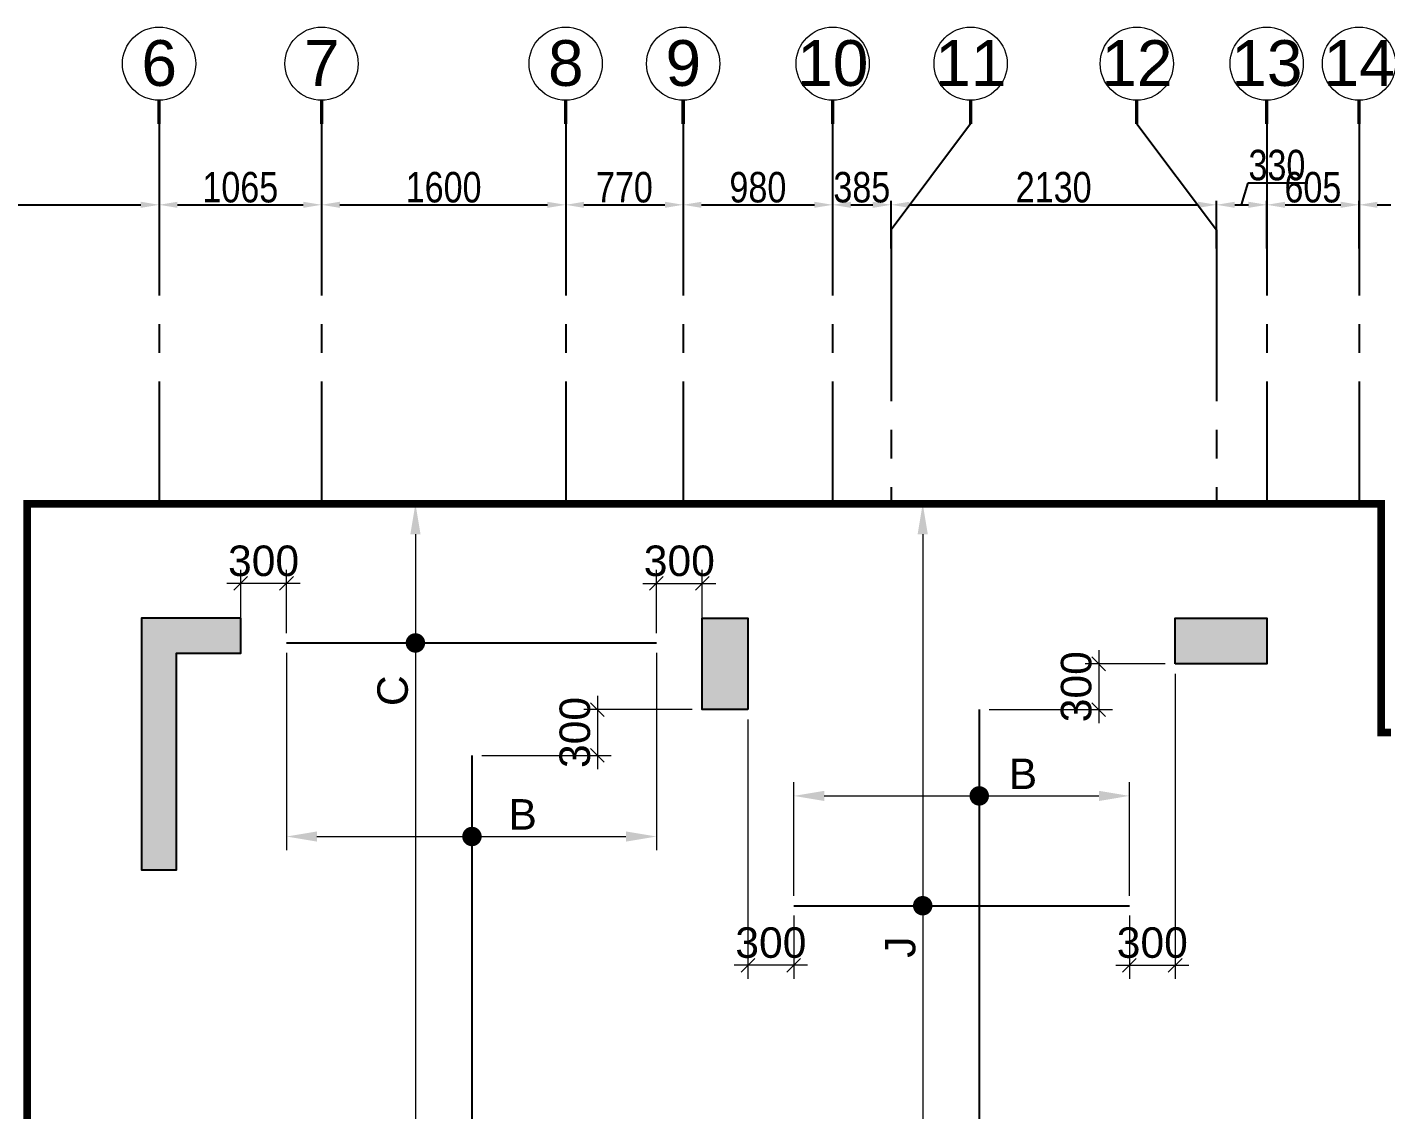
# Model space of a CAD drawing. Header units: millimetres. Extents: x 1123469 to 1883119, y -126924 to 196924.
# Drawn here: x 1711883 to 1720763, y 154483 to 161582 of the extents above; entities that cross this region are included whole.
import ezdxf
from ezdxf.enums import TextEntityAlignment as Align

# ---------------------------------------------------------------- set-up
doc = ezdxf.new("R2010")
doc.units = ezdxf.units.MM
doc.header["$LTSCALE"] = 500
doc.header["$MEASUREMENT"] = 0
doc.header["$PDMODE"] = 34
doc.linetypes.add('CONTINOUS', pattern=[0])
doc.linetypes.add('Site$0$CENTER2', pattern=[1.125, 0.75, -0.125, 0.125, -0.125])
doc.layers.get('Defpoints').update_dxf_attribs({"lineweight": 0})
for name, color, linetype in [('COL. DIM', 3, 'Continuous'), ('GRID', 7, 'Continuous'), ('GRID DIM', 7, 'Continuous'), ('reinf.', 4, 'Continuous'), ('TOWER AREA COLUMN.', 6, 'Continuous')]:
    doc.layers.add(name, color=color, linetype=linetype)
for name, color, linetype, lineweight in [('CUT OUT', 1, 'Continuous', 13), ('dim-M', 1, 'Continuous', 15), ('FOOTING', 1, 'Continuous', 15), ('GRID NO.', 7, 'Continuous', 20), ('S - SUNK', 251, 'Continuous', 0), ('TOWER COL HATCH', 253, 'Continuous', 20)]:
    doc.layers.add(name, color=color, linetype=linetype, lineweight=lineweight)
doc.styles.add('3mm', font='arial.ttf')
doc.styles.add('D50', font='arial.ttf', dxfattribs={"width": 0.8})
doc.dimstyles.new('INNER DIM', dxfattribs={"dimtxt": 200, "dimasz": 120, "dimexe": 25, "dimexo": 25, "dimgap": 12, "dimtad": 1, "dimdec": 0, "dimrnd": 5, "dimzin": 0, "dimdsep": 46, "dimtxsty": 'D50', "dimcen": 0.09, "dimdle": 25, "dimclrt": 6, "dimadec": 0, "dimazin": 0, "dimtfac": 1, "dimtdec": 0, "dimtofl": 0, "dimtmove": 1, "dimatfit": 3, "dimfxl": 75, "dimtolj": 1, "dimtzin": 0, "dimarcsym": 0})
doc.dimstyles.new('PARAMVEER', dxfattribs={"dimtxt": 200, "dimasz": 100, "dimexe": 0, "dimexo": 25, "dimgap": 10, "dimtad": 1, "dimdec": 0, "dimrnd": 5, "dimzin": 0, "dimdsep": 46, "dimtxsty": '3mm', "dimblk": 'OBLIQUE', "dimcen": 0.09, "dimdle": 75, "dimclrd": 1, "dimclre": 1, "dimclrt": 3, "dimadec": 0, "dimazin": 0, "dimtfac": 1, "dimtdec": 0, "dimtmove": 1, "dimatfit": 3, "dimfxl": 100, "dimtolj": 1, "dimtzin": 0, "dimlwd": 18, "dimlwe": 5, "dimarcsym": 0})

# ---------------------------------------------------------------- blocks, each defined once
blk = doc.blocks.new('GRID MARK')
at = {"layer": 'GRID NO.', "const_width": 50}
blk.add_lwpolyline([(0, -541), (0, -891)], dxfattribs=at)
at = {"layer": 'GRID NO.'}
blk.add_circle((0, 0), 541, dxfattribs=at)
at = {"layer": 'GRID NO.', "style": 'D50', "width": 0.8}
blk.add_attdef('Y1', text='', height=500, dxfattribs=at).set_placement((-33, -267), align=Align.CENTER)
blk = doc.blocks.new('*D2332')
at = {"layer": 'Defpoints', "color": 0, "linetype": 'Continuous', "transparency": 16777216}
for p in [(1710313.3, 160734.2), (1712748.3, 160734.2), (1712748.3, 160417)]:
    blk.add_point(p, dxfattribs=at)
at = {"layer": 'GRID DIM', "color": 0, "linetype": 'Continuous', "lineweight": -2, "transparency": 16777216}
for p, q in [((1710313.3, 160709.2), (1710313.3, 160392)), ((1712748.3, 160709.2), (1712748.3, 160392))]:
    blk.add_line(p, q, dxfattribs=at)
at = {"layer": 'GRID DIM', "linetype": 'Continuous', "lineweight": -2, "transparency": 16777216}
blk.add_line((1710433.3, 160417), (1712628.3, 160417), dxfattribs=at)
at = {"layer": 'GRID DIM', "linetype": 'Continuous', "transparency": 16777216}
for points in [[(1710433.3, 160437), (1710433.3, 160397), (1710313.3, 160417)], [(1712628.3, 160437), (1712628.3, 160397), (1712748.3, 160417)]]:
    blk.add_solid(points, dxfattribs=at)
at = {"layer": 'GRID DIM', "linetype": 'Continuous', "transparency": 16777216, "insert": (1711530.8, 160531.1), "char_height": 200, "attachment_point": 5, "style": 'D50'}
blk.add_mtext('\\A1;2435', dxfattribs=at)
blk = doc.blocks.new('*D2333')
at = {"layer": 'Defpoints', "color": 0, "linetype": 'Continuous', "transparency": 16777216}
for p in [(1712748.3, 160734.2), (1713813.3, 160734.2), (1713813.3, 160417)]:
    blk.add_point(p, dxfattribs=at)
at = {"layer": 'GRID DIM', "color": 0, "linetype": 'Continuous', "lineweight": -2, "transparency": 16777216}
for p, q in [((1712748.3, 160709.2), (1712748.3, 160392)), ((1713813.3, 160709.2), (1713813.3, 160392))]:
    blk.add_line(p, q, dxfattribs=at)
at = {"layer": 'GRID DIM', "linetype": 'Continuous', "lineweight": -2, "transparency": 16777216}
blk.add_line((1712868.3, 160417), (1713693.3, 160417), dxfattribs=at)
at = {"layer": 'GRID DIM', "linetype": 'Continuous', "transparency": 16777216}
for points in [[(1712868.3, 160437), (1712868.3, 160397), (1712748.3, 160417)], [(1713693.3, 160437), (1713693.3, 160397), (1713813.3, 160417)]]:
    blk.add_solid(points, dxfattribs=at)
at = {"layer": 'GRID DIM', "linetype": 'Continuous', "transparency": 16777216, "insert": (1713280.8, 160531.1), "char_height": 200, "attachment_point": 5, "style": 'D50'}
blk.add_mtext('\\A1;1065', dxfattribs=at)
blk = doc.blocks.new('*D2334')
at = {"layer": 'Defpoints', "color": 0, "linetype": 'Continuous', "transparency": 16777216}
for p in [(1713813.3, 160734.2), (1715413.3, 160658.2), (1715413.3, 160417)]:
    blk.add_point(p, dxfattribs=at)
at = {"layer": 'GRID DIM', "color": 0, "linetype": 'Continuous', "lineweight": -2, "transparency": 16777216}
for p, q in [((1713813.3, 160709.2), (1713813.3, 160392)), ((1715413.3, 160633.2), (1715413.3, 160392))]:
    blk.add_line(p, q, dxfattribs=at)
at = {"layer": 'GRID DIM', "linetype": 'Continuous', "lineweight": -2, "transparency": 16777216}
blk.add_line((1713933.3, 160417), (1715293.3, 160417), dxfattribs=at)
at = {"layer": 'GRID DIM', "linetype": 'Continuous', "transparency": 16777216}
for points in [[(1713933.3, 160437), (1713933.3, 160397), (1713813.3, 160417)], [(1715293.3, 160437), (1715293.3, 160397), (1715413.3, 160417)]]:
    blk.add_solid(points, dxfattribs=at)
at = {"layer": 'GRID DIM', "linetype": 'Continuous', "transparency": 16777216, "insert": (1714613.3, 160531.1), "char_height": 200, "attachment_point": 5, "style": 'D50'}
blk.add_mtext('\\A1;1600', dxfattribs=at)
blk = doc.blocks.new('*D2335')
at = {"layer": 'Defpoints', "color": 0, "linetype": 'Continuous', "transparency": 16777216}
for p in [(1715413.3, 160658.2), (1716183.3, 160658.2), (1716183.3, 160417)]:
    blk.add_point(p, dxfattribs=at)
at = {"layer": 'GRID DIM', "color": 0, "linetype": 'Continuous', "lineweight": -2, "transparency": 16777216}
for p, q in [((1715413.3, 160633.2), (1715413.3, 160392)), ((1716183.3, 160633.2), (1716183.3, 160392))]:
    blk.add_line(p, q, dxfattribs=at)
at = {"layer": 'GRID DIM', "linetype": 'Continuous', "lineweight": -2, "transparency": 16777216}
blk.add_line((1715533.3, 160417), (1716063.3, 160417), dxfattribs=at)
at = {"layer": 'GRID DIM', "linetype": 'Continuous', "transparency": 16777216}
for points in [[(1715533.3, 160437), (1715533.3, 160397), (1715413.3, 160417)], [(1716063.3, 160437), (1716063.3, 160397), (1716183.3, 160417)]]:
    blk.add_solid(points, dxfattribs=at)
at = {"layer": 'GRID DIM', "linetype": 'Continuous', "transparency": 16777216, "insert": (1715798.3, 160531.1), "char_height": 200, "attachment_point": 5, "style": 'D50'}
blk.add_mtext('\\A1;770', dxfattribs=at)
blk = doc.blocks.new('*D2336')
at = {"layer": 'Defpoints', "color": 0, "linetype": 'Continuous', "transparency": 16777216}
for p in [(1717163.3, 160740.4), (1716183.3, 160658.2), (1717163.3, 160417)]:
    blk.add_point(p, dxfattribs=at)
at = {"layer": 'GRID DIM', "color": 0, "linetype": 'Continuous', "lineweight": -2, "transparency": 16777216}
for p, q in [((1717163.3, 160715.4), (1717163.3, 160392)), ((1716183.3, 160633.2), (1716183.3, 160392))]:
    blk.add_line(p, q, dxfattribs=at)
at = {"layer": 'GRID DIM', "linetype": 'Continuous', "lineweight": -2, "transparency": 16777216}
blk.add_line((1716303.3, 160417), (1717043.3, 160417), dxfattribs=at)
at = {"layer": 'GRID DIM', "linetype": 'Continuous', "transparency": 16777216}
for points in [[(1716303.3, 160437), (1716303.3, 160397), (1716183.3, 160417)], [(1717043.3, 160437), (1717043.3, 160397), (1717163.3, 160417)]]:
    blk.add_solid(points, dxfattribs=at)
at = {"layer": 'GRID DIM', "linetype": 'Continuous', "transparency": 16777216, "insert": (1716673.3, 160531.1), "char_height": 200, "attachment_point": 5, "style": 'D50'}
blk.add_mtext('\\A1;980', dxfattribs=at)
blk = doc.blocks.new('*D2337')
at = {"layer": 'Defpoints', "color": 0, "linetype": 'Continuous', "transparency": 16777216}
for p in [(1717163.3, 160740.4), (1717545.8, 160417), (1717545.8, 160106)]:
    blk.add_point(p, dxfattribs=at)
at = {"layer": 'GRID DIM', "color": 0, "linetype": 'Continuous', "lineweight": -2, "transparency": 16777216}
for p, q in [((1717163.3, 160715.4), (1717163.3, 160392)), ((1717545.8, 160131), (1717545.8, 160442))]:
    blk.add_line(p, q, dxfattribs=at)
at = {"layer": 'GRID DIM', "linetype": 'Continuous', "lineweight": -2, "transparency": 16777216}
blk.add_line((1717283.3, 160417), (1717425.8, 160417), dxfattribs=at)
at = {"layer": 'GRID DIM', "linetype": 'Continuous', "transparency": 16777216}
for points in [[(1717283.3, 160437), (1717283.3, 160397), (1717163.3, 160417)], [(1717425.8, 160437), (1717425.8, 160397), (1717545.8, 160417)]]:
    blk.add_solid(points, dxfattribs=at)
at = {"layer": 'GRID DIM', "linetype": 'Continuous', "transparency": 16777216, "insert": (1717354.5, 160531.1), "char_height": 200, "attachment_point": 5, "style": 'D50'}
blk.add_mtext('\\A1;385', dxfattribs=at)
blk = doc.blocks.new('*D2338')
at = {"layer": 'Defpoints', "color": 0, "linetype": 'Continuous', "transparency": 16777216}
for p in [(1719678.3, 160417), (1717545.8, 160106), (1719678.3, 160106)]:
    blk.add_point(p, dxfattribs=at)
at = {"layer": 'GRID DIM', "color": 0, "linetype": 'Continuous', "lineweight": -2, "transparency": 16777216}
for p, q in [((1717545.8, 160131), (1717545.8, 160442)), ((1719678.3, 160131), (1719678.3, 160442))]:
    blk.add_line(p, q, dxfattribs=at)
at = {"layer": 'GRID DIM', "linetype": 'Continuous', "lineweight": -2, "transparency": 16777216}
blk.add_line((1717665.8, 160417), (1719558.3, 160417), dxfattribs=at)
at = {"layer": 'GRID DIM', "linetype": 'Continuous', "transparency": 16777216}
for points in [[(1717665.8, 160437), (1717665.8, 160397), (1717545.8, 160417)], [(1719558.3, 160437), (1719558.3, 160397), (1719678.3, 160417)]]:
    blk.add_solid(points, dxfattribs=at)
at = {"layer": 'GRID DIM', "linetype": 'Continuous', "transparency": 16777216, "insert": (1718612, 160531.1), "char_height": 200, "attachment_point": 5, "style": 'D50'}
blk.add_mtext('\\A1;2130', dxfattribs=at)
blk = doc.blocks.new('*D2339')
at = {"layer": 'Defpoints', "color": 0, "linetype": 'Continuous', "transparency": 16777216}
for p in [(1720008.3, 160417), (1719678.3, 160106), (1720008.3, 160106)]:
    blk.add_point(p, dxfattribs=at)
at = {"layer": 'GRID DIM', "linetype": 'Continuous', "lineweight": -2, "transparency": 16777216}
for p, q in [((1719843.3, 160417), (1719886.8, 160562.1)), ((1719886.8, 160562.1), (1720263.7, 160562.1)), ((1719798.3, 160417), (1719888.3, 160417))]:
    blk.add_line(p, q, dxfattribs=at)
at = {"layer": 'GRID DIM', "color": 0, "linetype": 'Continuous', "lineweight": -2, "transparency": 16777216}
for p, q in [((1719678.3, 160131), (1719678.3, 160442)), ((1720008.3, 160131), (1720008.3, 160442))]:
    blk.add_line(p, q, dxfattribs=at)
at = {"layer": 'GRID DIM', "linetype": 'Continuous', "transparency": 16777216}
for points in [[(1719798.3, 160437), (1719798.3, 160397), (1719678.3, 160417)], [(1719888.3, 160437), (1719888.3, 160397), (1720008.3, 160417)]]:
    blk.add_solid(points, dxfattribs=at)
at = {"layer": 'GRID DIM', "linetype": 'Continuous', "transparency": 16777216, "insert": (1720075.2, 160676.3), "char_height": 200, "attachment_point": 5, "style": 'D50'}
blk.add_mtext('\\A1;330', dxfattribs=at)
blk = doc.blocks.new('*D2340')
at = {"layer": 'Defpoints', "color": 0, "linetype": 'Continuous', "transparency": 16777216}
for p in [(1720613.3, 160417), (1720008.3, 160106), (1720613.3, 160106)]:
    blk.add_point(p, dxfattribs=at)
at = {"layer": 'GRID DIM', "color": 0, "linetype": 'Continuous', "lineweight": -2, "transparency": 16777216}
for p, q in [((1720008.3, 160131), (1720008.3, 160442)), ((1720613.3, 160131), (1720613.3, 160442))]:
    blk.add_line(p, q, dxfattribs=at)
at = {"layer": 'GRID DIM', "linetype": 'Continuous', "lineweight": -2, "transparency": 16777216}
blk.add_line((1720128.3, 160417), (1720493.3, 160417), dxfattribs=at)
at = {"layer": 'GRID DIM', "linetype": 'Continuous', "transparency": 16777216}
for points in [[(1720128.3, 160437), (1720128.3, 160397), (1720008.3, 160417)], [(1720493.3, 160437), (1720493.3, 160397), (1720613.3, 160417)]]:
    blk.add_solid(points, dxfattribs=at)
at = {"layer": 'GRID DIM', "linetype": 'Continuous', "transparency": 16777216, "insert": (1720310.8, 160531.1), "char_height": 200, "attachment_point": 5, "style": 'D50'}
blk.add_mtext('\\A1;605', dxfattribs=at)
blk = doc.blocks.new('*D2341')
at = {"layer": 'Defpoints', "color": 0, "linetype": 'Continuous', "transparency": 16777216}
for p in [(1722113.3, 160417), (1722113.3, 160179), (1720613.3, 160106)]:
    blk.add_point(p, dxfattribs=at)
at = {"layer": 'GRID DIM', "color": 0, "linetype": 'Continuous', "lineweight": -2, "transparency": 16777216}
for p, q in [((1720613.3, 160131), (1720613.3, 160442)), ((1722113.3, 160204), (1722113.3, 160442))]:
    blk.add_line(p, q, dxfattribs=at)
at = {"layer": 'GRID DIM', "linetype": 'Continuous', "lineweight": -2, "transparency": 16777216}
blk.add_line((1720733.3, 160417), (1721993.3, 160417), dxfattribs=at)
at = {"layer": 'GRID DIM', "linetype": 'Continuous', "transparency": 16777216}
for points in [[(1720733.3, 160437), (1720733.3, 160397), (1720613.3, 160417)], [(1721993.3, 160437), (1721993.3, 160397), (1722113.3, 160417)]]:
    blk.add_solid(points, dxfattribs=at)
at = {"layer": 'GRID DIM', "linetype": 'Continuous', "transparency": 16777216, "insert": (1721363.3, 160531.1), "char_height": 200, "attachment_point": 5, "style": 'D50'}
blk.add_mtext('\\A1;1500', dxfattribs=at)
blk = doc.blocks.new('3tgra')
at = {"layer": 'TOWER COL HATCH'}
h = blk.add_hatch(color=253, dxfattribs=at)
h.dxf.hatch_style = 1
h.paths.add_polyline_path([(1377380.6, 95141.6), (1376730.6, 95141.6), (1376730.6, 93491.6), (1376960.6, 93491.6), (1376960.6, 94911.6), (1377380.6, 94911.6)])
h = blk.add_hatch(color=253, dxfattribs=at)
h.dxf.hatch_style = 1
h.paths.add_polyline_path([(1380705.6, 94541.6), (1380405.6, 94541.6), (1380405.6, 95141.6), (1380705.6, 95141.6)])
h = blk.add_hatch(color=253, dxfattribs=at)
h.dxf.hatch_style = 1
h.paths.add_polyline_path([(1383505.6, 94841.6), (1383505.6, 95141.6), (1384105.6, 95141.6), (1384105.6, 94841.6)])
at = {"layer": 'TOWER AREA COLUMN.', "color": 4}
blk.add_lwpolyline([(1377380.6, 95141.6), (1376730.6, 95141.6), (1376730.6, 93491.6), (1376960.6, 93491.6), (1376960.6, 94911.6), (1377380.6, 94911.6), (1377380.6, 95141.6)], dxfattribs=at)
for points in [[(1380705.6, 94541.6), (1380405.6, 94541.6), (1380405.6, 95141.6), (1380705.6, 95141.6)], [(1383505.6, 94841.6), (1383505.6, 95141.6), (1384105.6, 95141.6), (1384105.6, 94841.6)]]:
    blk.add_lwpolyline(points, close=True, dxfattribs=at)
blk = doc.blocks.new('_Oblique')
at = {"color": 0, "linetype": 'ByBlock', "lineweight": -2}
blk.add_line((-0.5, -0.5), (0.5, 0.5), dxfattribs=at)
blk = doc.blocks.new('*D2386')
at = {"layer": 'COL. DIM', "color": 1, "linetype": 'CONTINOUS', "lineweight": 5, "ltscale": 10, "transparency": 16777216}
for p, q in [((1716008.3, 157609.2), (1716008.3, 158024.5)), ((1716308.3, 157609.2), (1716308.3, 158024.5))]:
    blk.add_line(p, q, dxfattribs=at)
at = {"layer": 'COL. DIM', "color": 1, "lineweight": 18, "ltscale": 10, "transparency": 16777216}
blk.add_line((1715918.3, 157934.5), (1716398.3, 157934.5), dxfattribs=at)
at = {"layer": 'Defpoints', "color": 0, "ltscale": 10, "transparency": 16777216}
for p in [(1716308.3, 157934.5), (1716008.3, 157544.2), (1716308.3, 157544.2)]:
    blk.add_point(p, dxfattribs=at)
at = {"layer": 'COL. DIM', "color": 1, "lineweight": 18, "ltscale": 10, "transparency": 16777216, "xscale": 90, "yscale": 90, "zscale": 90, "rotation": 180}
blk.add_blockref('_Oblique', (1716008.3, 157934.5), dxfattribs=at)
at = {"layer": 'COL. DIM', "color": 1, "lineweight": 18, "ltscale": 10, "transparency": 16777216, "xscale": 90, "yscale": 90, "zscale": 90}
blk.add_blockref('_Oblique', (1716308.3, 157934.5), dxfattribs=at)
at = {"layer": 'COL. DIM', "color": 3, "ltscale": 10, "transparency": 16777216, "insert": (1716158.3, 158081.6), "char_height": 200, "attachment_point": 5, "style": '3mm'}
blk.add_mtext('\\A1;300', dxfattribs=at)
blk = doc.blocks.new('*D2387')
at = {"layer": 'COL. DIM', "color": 1, "linetype": 'CONTINOUS', "lineweight": 5, "ltscale": 10, "transparency": 16777216}
for p, q in [((1713283.3, 157609.2), (1713283.3, 158024.5)), ((1713583.3, 157609.2), (1713583.3, 158024.5))]:
    blk.add_line(p, q, dxfattribs=at)
at = {"layer": 'COL. DIM', "color": 1, "lineweight": 18, "ltscale": 10, "transparency": 16777216}
blk.add_line((1713673.3, 157934.5), (1713193.3, 157934.5), dxfattribs=at)
at = {"layer": 'Defpoints', "color": 0, "ltscale": 10, "transparency": 16777216}
for p in [(1713283.3, 157934.5), (1713283.3, 157544.2), (1713583.3, 157544.2)]:
    blk.add_point(p, dxfattribs=at)
at = {"layer": 'COL. DIM', "color": 1, "lineweight": 18, "ltscale": 10, "transparency": 16777216, "xscale": 90, "yscale": 90, "zscale": 90, "rotation": 180}
blk.add_blockref('_Oblique', (1713283.3, 157934.5), dxfattribs=at)
at = {"layer": 'COL. DIM', "color": 1, "lineweight": 18, "ltscale": 10, "transparency": 16777216, "xscale": 90, "yscale": 90, "zscale": 90}
blk.add_blockref('_Oblique', (1713583.3, 157934.5), dxfattribs=at)
at = {"layer": 'COL. DIM', "color": 3, "ltscale": 10, "transparency": 16777216, "insert": (1713433.3, 158081.6), "char_height": 200, "attachment_point": 5, "style": '3mm'}
blk.add_mtext('\\A1;300', dxfattribs=at)
blk = doc.blocks.new('*D2388')
at = {"layer": 'COL. DIM', "color": 1, "linetype": 'CONTINOUS', "lineweight": 5, "ltscale": 10, "transparency": 16777216}
for p, q in [((1714491.2, 158457.3), (1714338.5, 158457.3)), ((1714734.1, 152857.3), (1714338.5, 152857.3))]:
    blk.add_line(p, q, dxfattribs=at)
at = {"layer": 'COL. DIM', "color": 1, "lineweight": 18, "ltscale": 10, "transparency": 16777216}
blk.add_line((1714428.5, 158257.3), (1714428.5, 153057.3), dxfattribs=at)
at = {"layer": 'COL. DIM', "color": 1, "ltscale": 10, "transparency": 16777216}
for points in [[(1714395.2, 158257.3), (1714461.9, 158257.3), (1714428.5, 158457.3)], [(1714395.2, 153057.3), (1714461.9, 153057.3), (1714428.5, 152857.3)]]:
    blk.add_solid(points, dxfattribs=at)
at = {"layer": 'Defpoints', "color": 0, "ltscale": 10, "transparency": 16777216}
for p in [(1714556.2, 158457.3), (1714428.5, 152857.3), (1714799.1, 152857.3)]:
    blk.add_point(p, dxfattribs=at)
at = {"layer": 'COL. DIM', "color": 3, "ltscale": 10, "transparency": 16777216, "insert": (1714280.1, 157231), "char_height": 200, "attachment_point": 5, "rotation": 90, "style": '3mm'}
blk.add_mtext('\\A1;C', dxfattribs=at)
blk = doc.blocks.new('*D2389')
at = {"layer": 'COL. DIM', "color": 1, "linetype": 'CONTINOUS', "lineweight": 5, "ltscale": 10, "transparency": 16777216}
for p, q in [((1719408.3, 157342.3), (1719408.3, 155341)), ((1719108.3, 155756.3), (1719108.3, 155341))]:
    blk.add_line(p, q, dxfattribs=at)
at = {"layer": 'COL. DIM', "color": 1, "lineweight": 18, "ltscale": 10, "transparency": 16777216}
blk.add_line((1719018.3, 155431), (1719498.3, 155431), dxfattribs=at)
at = {"layer": 'Defpoints', "color": 0, "ltscale": 10, "transparency": 16777216}
for p in [(1719408.3, 157407.3), (1719108.3, 155821.3), (1719408.3, 155431)]:
    blk.add_point(p, dxfattribs=at)
at = {"layer": 'COL. DIM', "color": 1, "lineweight": 18, "ltscale": 10, "transparency": 16777216, "xscale": 90, "yscale": 90, "zscale": 90, "rotation": 180}
blk.add_blockref('_Oblique', (1719108.3, 155431), dxfattribs=at)
at = {"layer": 'COL. DIM', "color": 1, "lineweight": 18, "ltscale": 10, "transparency": 16777216, "xscale": 90, "yscale": 90, "zscale": 90}
blk.add_blockref('_Oblique', (1719408.3, 155431), dxfattribs=at)
at = {"layer": 'COL. DIM', "color": 3, "ltscale": 10, "transparency": 16777216, "insert": (1719258.3, 155578.2), "char_height": 200, "attachment_point": 5, "style": '3mm'}
blk.add_mtext('\\A1;300', dxfattribs=at)
blk = doc.blocks.new('*D2390')
at = {"layer": 'COL. DIM', "color": 1, "linetype": 'CONTINOUS', "lineweight": 5, "ltscale": 10, "transparency": 16777216}
for p, q in [((1716608.3, 157042.3), (1716608.3, 155341)), ((1716908.3, 155756.3), (1716908.3, 155341))]:
    blk.add_line(p, q, dxfattribs=at)
at = {"layer": 'COL. DIM', "color": 1, "lineweight": 18, "ltscale": 10, "transparency": 16777216}
blk.add_line((1716998.3, 155431), (1716518.3, 155431), dxfattribs=at)
at = {"layer": 'Defpoints', "color": 0, "ltscale": 10, "transparency": 16777216}
for p in [(1716608.3, 157107.3), (1716908.3, 155821.3), (1716608.3, 155431)]:
    blk.add_point(p, dxfattribs=at)
at = {"layer": 'COL. DIM', "color": 1, "lineweight": 18, "ltscale": 10, "transparency": 16777216, "xscale": 90, "yscale": 90, "zscale": 90, "rotation": 180}
blk.add_blockref('_Oblique', (1716608.3, 155431), dxfattribs=at)
at = {"layer": 'COL. DIM', "color": 1, "lineweight": 18, "ltscale": 10, "transparency": 16777216, "xscale": 90, "yscale": 90, "zscale": 90}
blk.add_blockref('_Oblique', (1716908.3, 155431), dxfattribs=at)
at = {"layer": 'COL. DIM', "color": 3, "ltscale": 10, "transparency": 16777216, "insert": (1716758.3, 155578.2), "char_height": 200, "attachment_point": 5, "style": '3mm'}
blk.add_mtext('\\A1;300', dxfattribs=at)
blk = doc.blocks.new('*D2391')
at = {"layer": 'COL. DIM', "color": 1, "linetype": 'CONTINOUS', "lineweight": 5, "ltscale": 10, "transparency": 16777216}
for p, q in [((1718059.1, 158457.3), (1717663.5, 158457.3)), ((1718059.1, 150942.3), (1717663.5, 150942.3))]:
    blk.add_line(p, q, dxfattribs=at)
at = {"layer": 'COL. DIM', "color": 1, "lineweight": 18, "ltscale": 10, "transparency": 16777216}
blk.add_line((1717753.5, 158257.3), (1717753.5, 151142.3), dxfattribs=at)
at = {"layer": 'COL. DIM', "color": 1, "ltscale": 10, "transparency": 16777216}
for points in [[(1717720.2, 158257.3), (1717786.9, 158257.3), (1717753.5, 158457.3)], [(1717720.2, 151142.3), (1717786.9, 151142.3), (1717753.5, 150942.3)]]:
    blk.add_solid(points, dxfattribs=at)
at = {"layer": 'Defpoints', "color": 0, "ltscale": 10, "transparency": 16777216}
for p in [(1718124.1, 158457.3), (1717753.5, 150942.3), (1718124.1, 150942.3)]:
    blk.add_point(p, dxfattribs=at)
at = {"layer": 'COL. DIM', "color": 3, "ltscale": 10, "transparency": 16777216, "insert": (1717606.8, 155550), "char_height": 200, "attachment_point": 5, "rotation": 90, "style": '3mm'}
blk.add_mtext('\\A1;J', dxfattribs=at)
blk = doc.blocks.new('*D2625')
at = {"layer": 'COL. DIM', "color": 1, "lineweight": 18, "ltscale": 10, "transparency": 16777216}
blk.add_line((1725455.6, 141997.5), (1725455.6, 141517.5), dxfattribs=at)
at = {"layer": 'COL. DIM', "color": 1, "linetype": 'CONTINOUS', "lineweight": 5, "ltscale": 10, "transparency": 16777216}
for p, q in [((1725012.2, 141907.5), (1725545.6, 141907.5)), ((1724393.3, 141607.5), (1725545.6, 141607.5))]:
    blk.add_line(p, q, dxfattribs=at)
at = {"layer": 'Defpoints', "color": 0, "ltscale": 10, "transparency": 16777216}
for p in [(1358872.1, 158914.1), (1431760.6, 158914.1), (1724947.2, 141907.5), (1724328.3, 141607.5), (1725455.6, 141607.5), (1442850.6, 126979.3)]:
    blk.add_point(p, dxfattribs=at)
at = {"layer": 'S - SUNK', "color": 1, "lineweight": 18, "ltscale": 10, "transparency": 16777216}
blk.add_line((1358872.1, 126904.3), (1358872.1, 158989.1), dxfattribs=at)
at = {"layer": 'S - SUNK', "color": 1, "lineweight": 5, "ltscale": 10, "transparency": 16777216}
for p, q in [((1358872.3, 158914.1), (1358872.1, 158914.1)), ((1358872.3, 126979.3), (1358872.1, 126979.3))]:
    blk.add_line(p, q, dxfattribs=at)
at = {"layer": 'COL. DIM', "color": 1, "lineweight": 18, "ltscale": 10, "transparency": 16777216, "xscale": 90, "yscale": 90, "zscale": 90}
for p, rotation in [((1725455.6, 141907.5), 90), ((1725455.6, 141607.5), 270)]:
    blk.add_blockref('_Oblique', p, dxfattribs=dict(at, rotation=rotation))
at = {"layer": 'S - SUNK', "color": 1, "lineweight": 18, "ltscale": 10, "transparency": 16777216, "xscale": 100, "yscale": 100, "zscale": 100}
for p, rotation in [((1358872.1, 158914.1), 90), ((1358872.1, 126979.3), 270)]:
    blk.add_blockref('_Oblique', p, dxfattribs=dict(at, rotation=rotation))
at = {"layer": 'COL. DIM', "color": 3, "ltscale": 10, "transparency": 16777216, "insert": (1725308.4, 141757.5), "char_height": 200, "attachment_point": 5, "rotation": 90, "style": '3mm'}
blk.add_mtext('\\A1;300', dxfattribs=at)
at = {"layer": 'S - SUNK', "color": 3, "ltscale": 10, "transparency": 16777216, "insert": (1358759.9, 142946.7), "char_height": 200, "attachment_point": 5, "rotation": 90, "style": '3mm'}
blk.add_mtext('\\A1;31935', dxfattribs=at)
blk = doc.blocks.new('*D2677')
at = {"layer": 'COL. DIM', "color": 1, "linetype": 'CONTINOUS', "lineweight": 5, "ltscale": 10, "transparency": 16777216}
for p, q in [((1713583.3, 157479.2), (1713583.3, 156185.1)), ((1716008.3, 157479.2), (1716008.3, 156185.1))]:
    blk.add_line(p, q, dxfattribs=at)
at = {"layer": 'COL. DIM', "color": 1, "lineweight": 18, "ltscale": 10, "transparency": 16777216}
blk.add_line((1713783.3, 156275.1), (1715808.3, 156275.1), dxfattribs=at)
at = {"layer": 'COL. DIM', "color": 1, "ltscale": 10, "transparency": 16777216}
for points in [[(1713783.3, 156308.4), (1713783.3, 156241.7), (1713583.3, 156275.1)], [(1715808.3, 156308.4), (1715808.3, 156241.7), (1716008.3, 156275.1)]]:
    blk.add_solid(points, dxfattribs=at)
at = {"layer": 'Defpoints', "color": 0, "ltscale": 10, "transparency": 16777216}
for p in [(1713583.3, 157544.2), (1716008.3, 157544.2), (1716008.3, 156275.1)]:
    blk.add_point(p, dxfattribs=at)
at = {"layer": 'COL. DIM', "color": 3, "ltscale": 10, "transparency": 16777216, "insert": (1715131.3, 156420.1), "char_height": 200, "attachment_point": 5, "style": '3mm'}
blk.add_mtext('\\A1;B', dxfattribs=at)
blk = doc.blocks.new('*D2678')
at = {"layer": 'COL. DIM', "color": 1, "linetype": 'CONTINOUS', "lineweight": 5, "ltscale": 10, "transparency": 16777216}
for p, q in [((1716908.3, 155886.3), (1716908.3, 156631.4)), ((1719108.3, 155886.3), (1719108.3, 156631.4))]:
    blk.add_line(p, q, dxfattribs=at)
at = {"layer": 'COL. DIM', "color": 1, "lineweight": 18, "ltscale": 10, "transparency": 16777216}
blk.add_line((1717108.3, 156541.4), (1718908.3, 156541.4), dxfattribs=at)
at = {"layer": 'COL. DIM', "color": 1, "ltscale": 10, "transparency": 16777216}
for points in [[(1717108.3, 156574.7), (1717108.3, 156508), (1716908.3, 156541.4)], [(1718908.3, 156574.7), (1718908.3, 156508), (1719108.3, 156541.4)]]:
    blk.add_solid(points, dxfattribs=at)
at = {"layer": 'Defpoints', "color": 0, "ltscale": 10, "transparency": 16777216}
for p in [(1719108.3, 156541.4), (1716908.3, 155821.3), (1719108.3, 155821.3)]:
    blk.add_point(p, dxfattribs=at)
at = {"layer": 'COL. DIM', "color": 3, "ltscale": 10, "transparency": 16777216, "insert": (1718410.4, 156686.4), "char_height": 200, "attachment_point": 5, "style": '3mm'}
blk.add_mtext('\\A1;B', dxfattribs=at)
blk = doc.blocks.new('*D2507')
at = {"layer": 'COL. DIM', "color": 1, "lineweight": 18, "ltscale": 10, "transparency": 16777216}
blk.add_line((1715621.6, 157197.3), (1715621.6, 156717.3), dxfattribs=at)
at = {"layer": 'COL. DIM', "color": 1, "linetype": 'CONTINOUS', "lineweight": 5, "ltscale": 10, "transparency": 16777216}
for p, q in [((1716243.3, 157107.3), (1715531.6, 157107.3)), ((1714864.1, 156807.3), (1715711.6, 156807.3))]:
    blk.add_line(p, q, dxfattribs=at)
at = {"layer": 'Defpoints', "color": 0, "ltscale": 10, "transparency": 16777216}
for p in [(1716308.3, 157107.3), (1714799.1, 156807.3), (1715621.6, 156807.3)]:
    blk.add_point(p, dxfattribs=at)
at = {"layer": 'COL. DIM', "color": 1, "lineweight": 18, "ltscale": 10, "transparency": 16777216, "xscale": 90, "yscale": 90, "zscale": 90}
for p, rotation in [((1715621.6, 157107.3), 90), ((1715621.6, 156807.3), 270)]:
    blk.add_blockref('_Oblique', p, dxfattribs=dict(at, rotation=rotation))
at = {"layer": 'COL. DIM', "color": 3, "ltscale": 10, "transparency": 16777216, "insert": (1715474.4, 156957.3), "char_height": 200, "attachment_point": 5, "rotation": 90, "style": '3mm'}
blk.add_mtext('\\A1;300', dxfattribs=at)
blk = doc.blocks.new('*D2509')
at = {"layer": 'COL. DIM', "color": 1, "lineweight": 18, "ltscale": 10, "transparency": 16777216}
blk.add_line((1718907.5, 157497.3), (1718907.5, 157017.3), dxfattribs=at)
at = {"layer": 'COL. DIM', "color": 1, "linetype": 'CONTINOUS', "lineweight": 5, "ltscale": 10, "transparency": 16777216}
for p, q in [((1719343.3, 157407.3), (1718817.5, 157407.3)), ((1718189.1, 157107.3), (1718997.5, 157107.3))]:
    blk.add_line(p, q, dxfattribs=at)
at = {"layer": 'Defpoints', "color": 0, "ltscale": 10, "transparency": 16777216}
for p in [(1719408.3, 157407.3), (1718124.1, 157107.3), (1718907.5, 157107.3)]:
    blk.add_point(p, dxfattribs=at)
at = {"layer": 'COL. DIM', "color": 1, "lineweight": 18, "ltscale": 10, "transparency": 16777216, "xscale": 90, "yscale": 90, "zscale": 90}
for p, rotation in [((1718907.5, 157407.3), 90), ((1718907.5, 157107.3), 270)]:
    blk.add_blockref('_Oblique', p, dxfattribs=dict(at, rotation=rotation))
at = {"layer": 'COL. DIM', "color": 3, "ltscale": 10, "transparency": 16777216, "insert": (1718760.3, 157257.3), "char_height": 200, "attachment_point": 5, "rotation": 90, "style": '3mm'}
blk.add_mtext('\\A1;300', dxfattribs=at)
blk = doc.blocks.new('*D3557')
at = {"layer": 'COL. DIM', "color": 1, "lineweight": 18, "ltscale": 10, "transparency": 16777216}
for p, q in [((1830518, 155674.9), (1830518, 154997.7)), ((1830518, 155087.7), (1830518, 154607.7))]:
    blk.add_line(p, q, dxfattribs=at)
at = {"layer": 'COL. DIM', "color": 1, "linetype": 'CONTINOUS', "lineweight": 5, "ltscale": 10, "transparency": 16777216}
for p, q in [((1830058.7, 154997.7), (1830608, 154997.7)), ((1830171.2, 154697.7), (1830608, 154697.7))]:
    blk.add_line(p, q, dxfattribs=at)
at = {"layer": 'Defpoints', "color": 0, "ltscale": 10, "transparency": 16777216}
for p in [(1418935.6, 156725.2), (1417240.6, 156599.2), (1418935.6, 156599.2), (1829993.7, 154997.7), (1830106.2, 154697.7), (1830518, 154697.7)]:
    blk.add_point(p, dxfattribs=at)
at = {"layer": 'S - SUNK', "color": 1, "lineweight": 18, "ltscale": 10, "transparency": 16777216}
blk.add_line((1417165.6, 156725.2), (1419010.6, 156725.2), dxfattribs=at)
at = {"layer": 'S - SUNK', "color": 1, "lineweight": 5, "ltscale": 10, "transparency": 16777216}
for p, q in [((1417240.6, 156725), (1417240.6, 156725.2)), ((1418935.6, 156725), (1418935.6, 156725.2))]:
    blk.add_line(p, q, dxfattribs=at)
at = {"layer": 'COL. DIM', "color": 1, "lineweight": 18, "ltscale": 10, "transparency": 16777216, "xscale": 90, "yscale": 90, "zscale": 90}
for p, rotation in [((1830518, 154997.7), 90), ((1830518, 154697.7), 270)]:
    blk.add_blockref('_Oblique', p, dxfattribs=dict(at, rotation=rotation))
at = {"layer": 'S - SUNK', "color": 1, "lineweight": 18, "ltscale": 10, "transparency": 16777216, "xscale": 100, "yscale": 100, "zscale": 100, "rotation": 180}
blk.add_blockref('_Oblique', (1417240.6, 156725.2), dxfattribs=at)
at = {"layer": 'S - SUNK', "color": 1, "lineweight": 18, "ltscale": 10, "transparency": 16777216, "xscale": 100, "yscale": 100, "zscale": 100}
blk.add_blockref('_Oblique', (1418935.6, 156725.2), dxfattribs=at)
at = {"layer": 'COL. DIM', "color": 3, "ltscale": 10, "transparency": 16777216, "insert": (1830370.8, 155409.4), "char_height": 200, "attachment_point": 5, "rotation": 90, "style": '3mm'}
blk.add_mtext('\\A1;300', dxfattribs=at)
at = {"layer": 'S - SUNK', "color": 3, "ltscale": 10, "transparency": 16777216, "insert": (1418088.1, 156837.3), "char_height": 200, "attachment_point": 5, "style": '3mm'}
blk.add_mtext('\\A1;1695', dxfattribs=at)
blk = doc.blocks.new('*D3556')
at = {"layer": 'COL. DIM', "color": 1, "lineweight": 18, "ltscale": 10, "transparency": 16777216}
blk.add_line((1817173.9, 134747.8), (1817173.9, 133597.8), dxfattribs=at)
at = {"layer": 'COL. DIM', "color": 1, "linetype": 'CONTINOUS', "lineweight": 5, "ltscale": 10, "transparency": 16777216}
for p, q in [((1817863.7, 134657.8), (1817083.9, 134657.8)), ((1816402.2, 133687.8), (1817263.9, 133687.8))]:
    blk.add_line(p, q, dxfattribs=at)
at = {"layer": 'Defpoints', "color": 0, "ltscale": 10, "transparency": 16777216}
for p in [(1417087.7, 156599.2), (1417240.6, 156599.2), (1417240.6, 155194.2), (1817928.7, 134657.8), (1816337.2, 133687.8), (1817173.9, 133687.8)]:
    blk.add_point(p, dxfattribs=at)
at = {"layer": 'S - SUNK', "color": 1, "lineweight": 18, "ltscale": 10, "transparency": 16777216}
blk.add_line((1417087.7, 155119.2), (1417087.7, 156674.2), dxfattribs=at)
at = {"layer": 'S - SUNK', "color": 1, "lineweight": 5, "ltscale": 10, "transparency": 16777216}
for p, q in [((1417087.8, 156599.2), (1417087.7, 156599.2)), ((1417087.8, 155194.2), (1417087.7, 155194.2))]:
    blk.add_line(p, q, dxfattribs=at)
at = {"layer": 'COL. DIM', "color": 1, "lineweight": 18, "ltscale": 10, "transparency": 16777216, "xscale": 90, "yscale": 90, "zscale": 90}
for p, rotation in [((1817173.9, 134657.8), 90), ((1817173.9, 133687.8), 270)]:
    blk.add_blockref('_Oblique', p, dxfattribs=dict(at, rotation=rotation))
at = {"layer": 'S - SUNK', "color": 1, "lineweight": 18, "ltscale": 10, "transparency": 16777216, "xscale": 100, "yscale": 100, "zscale": 100}
for p, rotation in [((1417087.7, 156599.2), 90), ((1417087.7, 155194.2), 270)]:
    blk.add_blockref('_Oblique', p, dxfattribs=dict(at, rotation=rotation))
at = {"layer": 'COL. DIM', "color": 3, "ltscale": 10, "transparency": 16777216, "insert": (1817026.8, 134172.8), "char_height": 200, "attachment_point": 5, "rotation": 90, "style": '3mm'}
blk.add_mtext('\\A1;970', dxfattribs=at)
at = {"layer": 'S - SUNK', "color": 3, "ltscale": 10, "transparency": 16777216, "insert": (1416975.6, 155896.7), "char_height": 200, "attachment_point": 5, "rotation": 90, "style": '3mm'}
blk.add_mtext('\\A1;1405', dxfattribs=at)

msp = doc.modelspace()

# ---------------------------------------------------------------- linework, layer by layer
at = {"layer": 'dim-M', "color": 4, "ltscale": 10, "const_width": 63.8}
for points in [[(1714396.7, 157544.2, 1), (1714460.4, 157544.2, 1)], [(1718092.2, 156541.4, 1), (1718155.9, 156541.4, 1)], [(1714767.2, 156275.1, 1), (1714830.9, 156275.1, 1)], [(1717721.7, 155821.3, 1), (1717785.4, 155821.3, 1)]]:
    msp.add_lwpolyline(points, format="xyb", close=True, dxfattribs=at)
at = {"layer": 'FOOTING', "color": 3, "ltscale": 10, "const_width": 50}
msp.add_lwpolyline([(1752863.3, 138937.5), (1726683.3, 138937.5), (1726683.3, 126522.5), (1718128.3, 126522.5), (1718128.3, 126007.5), (1709348.3, 126007.5), (1709348.3, 126522.5), (1700793.3, 126522.5), (1700793.3, 148172.6), (1711883.3, 148172.6), (1711883.3, 158457.3), (1720758.3, 158457.3), (1720758.3, 156957.3), (1724708.3, 156957.3), (1724708.3, 156142.5), (1726403.3, 156142.5), (1726403.3, 154737.5), (1753143.3, 154737.5)], dxfattribs=at)
at = {"layer": 'GRID', "color": 16, "linetype": 'Site$0$CENTER2', "ltscale": 3}
for points in [[(1712748.3, 160946.9), (1712748.3, 158457.3)], [(1713813.3, 160946.9), (1713813.3, 158457.3)], [(1715413.3, 160946.9), (1715413.3, 158457.3)], [(1716183.3, 160946.9), (1716183.3, 158457.3)], [(1717163.3, 160946.9), (1717163.3, 158457.3)], [(1718067.5, 160946.9), (1717545.8, 160253.5), (1717545.8, 158457.3)], [(1719156.6, 160946.9), (1719678.3, 160253.5), (1719678.3, 158457.3)], [(1720008.3, 160946.9), (1720008.3, 158457.3)], [(1720613.3, 160946.9), (1720613.3, 158457.3)]]:
    msp.add_lwpolyline(points, dxfattribs=at)
at = {"layer": 'reinf.', "color": 4, "ltscale": 1.4}
for p, q in [((1713583.3, 157544.2), (1716008.3, 157544.2)), ((1718124.1, 157107.3), (1718124.1, 150942.3)), ((1714799.1, 156807.3), (1714799.1, 152857.3)), ((1716908.3, 155821.3), (1719108.3, 155821.3))]:
    msp.add_line(p, q, dxfattribs=at)

# ---------------------------------------------------------------- block references
at = {"layer": 'CUT OUT', "color": 4}
msp.add_blockref('3tgra', (335902.6, 62565.7), dxfattribs=at)
at = {"layer": 'GRID NO.'}
ref = msp.add_blockref('GRID MARK', (1712748.3, 161342.2), dxfattribs=dict(at, xscale=0.4435200000032785, yscale=0.4435200000032785, zscale=0.4435200000032785))
ref.add_attrib('Y1', '6', dxfattribs={"height": 300, "style": 'D50'}).set_placement((1712749.3, 161196.6), align=Align.CENTER)
ref = msp.add_blockref('GRID MARK', (1713813.3, 161342.2), dxfattribs=dict(at, xscale=0.4435200000032785, yscale=0.4435200000032785, zscale=0.4435200000032785))
ref.add_attrib('Y1', '7', dxfattribs={"height": 300, "style": 'D50'}).set_placement((1713814.3, 161196.6), align=Align.CENTER)
ref = msp.add_blockref('GRID MARK', (1715413.3, 161342.2), dxfattribs=dict(at, xscale=0.4435200000032785, yscale=0.4435200000032785, zscale=0.4435200000032785))
ref.add_attrib('Y1', '8', dxfattribs={"height": 300, "style": 'D50'}).set_placement((1715414.3, 161196.6), align=Align.CENTER)
ref = msp.add_blockref('GRID MARK', (1716183.3, 161342.2), dxfattribs=dict(at, xscale=0.4435200000032785, yscale=0.4435200000032785, zscale=0.4435200000032785))
ref.add_attrib('Y1', '9', dxfattribs={"height": 300, "style": 'D50'}).set_placement((1716184.3, 161196.6), align=Align.CENTER)
ref = msp.add_blockref('GRID MARK', (1717163.3, 161342.2), dxfattribs=dict(at, xscale=0.4435200000032785, yscale=0.4435200000032785, zscale=0.4435200000032785))
ref.add_attrib('Y1', '10', dxfattribs={"height": 300, "style": 'D50'}).set_placement((1717164.3, 161196.6), align=Align.CENTER)
ref = msp.add_blockref('GRID MARK', (1718067.5, 161342.2), dxfattribs=dict(at, xscale=0.4435200000032785, yscale=0.4435200000032785, zscale=0.4435200000032785))
ref.add_attrib('Y1', '11', dxfattribs={"height": 300, "style": 'D50'}).set_placement((1718068.5, 161196.6), align=Align.CENTER)
ref = msp.add_blockref('GRID MARK', (1719156.6, 161342.2), dxfattribs=dict(at, xscale=0.4435200000032785, yscale=0.4435200000032785, zscale=0.4435200000032785))
ref.add_attrib('Y1', '12', dxfattribs={"height": 300, "style": 'D50'}).set_placement((1719157.6, 161196.6), align=Align.CENTER)
ref = msp.add_blockref('GRID MARK', (1720008.3, 161342.2), dxfattribs=dict(at, xscale=0.4435200000032785, yscale=0.4435200000032785, zscale=0.4435200000032785))
ref.add_attrib('Y1', '13', dxfattribs={"height": 300, "style": 'D50'}).set_placement((1720009.3, 161196.6), align=Align.CENTER)
ref = msp.add_blockref('GRID MARK', (1720613.3, 161342.2), dxfattribs=dict(at, xscale=0.4435200000032785, yscale=0.4435200000032785, zscale=0.4435200000032785))
ref.add_attrib('Y1', '14', dxfattribs={"height": 300, "style": 'D50'}).set_placement((1720614.3, 161196.6), align=Align.CENTER)

# ---------------------------------------------------------------- dimensions: what is measured, and where the dimension line sits
at = {"layer": 'COL. DIM', "color": 6, "ltscale": 10}
for base, p1, p2, angle, picture, middle in [((1725455.6, 141607.5), (1724947.2, 141907.5), (1724328.3, 141607.5), 90, '*D2625', (1725455.6, 141757.5)), ((1713283.3, 157934.5), (1713583.3, 157544.2), (1713283.3, 157544.2), 180, '*D2387', (1713433.3, 157934.5)), ((1718907.5, 157107.3), (1719408.3, 157407.3), (1718124.1, 157107.3), 90, '*D2509', (1718907.5, 157257.3)), ((1715621.6, 156807.3), (1716308.3, 157107.3), (1714799.1, 156807.3), 90, '*D2507', (1715621.6, 156957.3)), ((1716608.3, 155431), (1716908.3, 155821.3), (1716608.3, 157107.3), 180, '*D2390', (1716758.3, 155431)), ((1830518, 154697.7), (1829993.7, 154997.7), (1830106.2, 154697.7), 90, '*D3557', (1830518, 155409.4))]:
    dim = msp.add_linear_dim(base=base, p1=p1, p2=p2, angle=angle, dimstyle='PARAMVEER', override={"dimasz": 90, "dimexe": 90, "dimexo": 65, "dimgap": 45, "dimpost": '\\X', "dimdle": 90, "dimfxl": 0.18, "dimarcsym": 1}, dxfattribs=at)
    dim.commit()
    dim.dimension.update_dxf_attribs({"geometry": picture, "text_midpoint": middle, "dimtype": 160})
for base, p1, p2, text, picture, middle in [((1714428.5, 152857.3), (1714556.2, 158457.3), (1714799.1, 152857.3), 'C', '*D2388', (1714428.5, 157231)), ((1717753.5, 150942.3), (1718124.1, 158457.3), (1718124.1, 150942.3), 'J', '*D2391', (1717753.5, 155550))]:
    dim = msp.add_linear_dim(base=base, p1=p1, p2=p2, angle=90, text=text, dimstyle='PARAMVEER', override={"dimasz": 200, "dimexe": 90, "dimexo": 65, "dimgap": 45, "dimpost": '\\X', "dimsah": 1, "dimdle": 90, "dimfxl": 0.18, "dimarcsym": 1}, dxfattribs=at)
    dim.commit()
    dim.dimension.update_dxf_attribs({"geometry": picture, "text_midpoint": middle, "dimtype": 160})
for base, p1, p2, picture, middle in [((1716308.3, 157934.5), (1716008.3, 157544.2), (1716308.3, 157544.2), '*D2386', (1716158.3, 157934.5)), ((1719408.3, 155431), (1719108.3, 155821.3), (1719408.3, 157407.3), '*D2389', (1719258.3, 155431))]:
    dim = msp.add_linear_dim(base=base, p1=p1, p2=p2, dimstyle='PARAMVEER', override={"dimasz": 90, "dimexe": 90, "dimexo": 65, "dimgap": 45, "dimpost": '\\X', "dimdle": 90, "dimfxl": 0.18, "dimarcsym": 1}, dxfattribs=at)
    dim.commit()
    dim.dimension.update_dxf_attribs({"geometry": picture, "text_midpoint": middle, "dimtype": 160})
for base, p1, p2, picture, middle in [((1716008.3, 156275.1), (1713583.3, 157544.2), (1716008.3, 157544.2), '*D2677', (1715131.3, 156275.1)), ((1719108.3, 156541.4), (1716908.3, 155821.3), (1719108.3, 155821.3), '*D2678', (1718410.4, 156541.4))]:
    dim = msp.add_linear_dim(base=base, p1=p1, p2=p2, text='B', dimstyle='PARAMVEER', override={"dimasz": 200, "dimexe": 90, "dimexo": 65, "dimgap": 45, "dimpost": '\\X', "dimsah": 1, "dimdle": 90, "dimfxl": 0.18, "dimarcsym": 1}, dxfattribs=at)
    dim.commit()
    dim.dimension.update_dxf_attribs({"geometry": picture, "text_midpoint": middle, "dimtype": 160})
dim = msp.add_linear_dim(base=(1817173.9, 133687.8), p1=(1817928.7, 134657.8), p2=(1816337.2, 133687.8), angle=90, dimstyle='PARAMVEER', override={"dimasz": 90, "dimexe": 90, "dimexo": 65, "dimgap": 45, "dimpost": '\\X', "dimdle": 90, "dimfxl": 0.18, "dimarcsym": 1}, dxfattribs=at)
dim.commit()
dim.dimension.update_dxf_attribs({"geometry": '*D3556', "text_midpoint": (1817026.8, 134172.8)})
at = {"layer": 'GRID DIM', "color": 0, "linetype": 'Continuous'}
for base, p1, p2, picture, middle in [((1712748.3, 160417), (1710313.3, 160734.2), (1712748.3, 160734.2), '*D2332', (1711530.8, 160531.1)), ((1713813.3, 160417), (1712748.3, 160734.2), (1713813.3, 160734.2), '*D2333', (1713280.8, 160531.1)), ((1715413.3, 160417), (1713813.3, 160734.2), (1715413.3, 160658.2), '*D2334', (1714613.3, 160531.1)), ((1717163.3, 160417), (1716183.3, 160658.2), (1717163.3, 160740.4), '*D2336', (1716673.3, 160531.1)), ((1717545.771421, 160416.966752), (1717163.27142, 160740.399477), (1717545.771421, 160106.031756), '*D2337', (1717354.52142, 160531.149562)), ((1720008.3, 160417), (1719678.3, 160106), (1720008.3, 160106), '*D2339', (1719898.8, 160676.3)), ((1716183.3, 160417), (1715413.3, 160658.2), (1716183.3, 160658.2), '*D2335', (1715798.3, 160531.1)), ((1719678.2714213, 160416.9667518), (1717545.7714213, 160106.0317559), (1719678.2714213, 160106.0317559), '*D2338', (1718612.0214213, 160531.1495622)), ((1720613.3, 160417), (1720008.3, 160106), (1720613.3, 160106), '*D2340', (1720310.8, 160531.1)), ((1722113.3, 160417), (1720613.3, 160106), (1722113.3, 160179), '*D2341', (1721363.3, 160531.1))]:
    dim = msp.add_linear_dim(base=base, p1=p1, p2=p2, dimstyle='INNER DIM', override={"dimclrd": 256, "dimclrt": 256}, dxfattribs=at)
    dim.commit()
    dim.dimension.update_dxf_attribs({"geometry": picture, "text_midpoint": middle})
at = {"layer": 'S - SUNK', "color": 4, "ltscale": 10}
for base, p1, p2, picture, middle in [((1358872.1, 158914.1), (1442850.6, 126979.3), (1431760.6, 158914.1), '*D2625', (1358759.9, 142946.7)), ((1417087.7, 156599.2), (1417240.6, 155194.2), (1417240.6, 156599.2), '*D3556', (1416975.6, 155896.7))]:
    dim = msp.add_linear_dim(base=base, p1=p1, p2=p2, angle=90, dimstyle='PARAMVEER', override={"dimpost": '\\X', "dimfxl": 0.15, "dimfxlon": 1, "dimarcsym": 1}, dxfattribs=at)
    dim.commit()
    dim.dimension.update_dxf_attribs({"geometry": picture, "text_midpoint": middle})
dim = msp.add_linear_dim(base=(1418935.6, 156725.2), p1=(1417240.6, 156599.2), p2=(1418935.6, 156599.2), dimstyle='PARAMVEER', override={"dimpost": '\\X', "dimfxl": 0.15, "dimfxlon": 1, "dimarcsym": 1}, dxfattribs=at)
dim.commit()
dim.dimension.update_dxf_attribs({"geometry": '*D3557', "text_midpoint": (1418088.1, 156837.3)})

doc.saveas('drawing.dxf')
